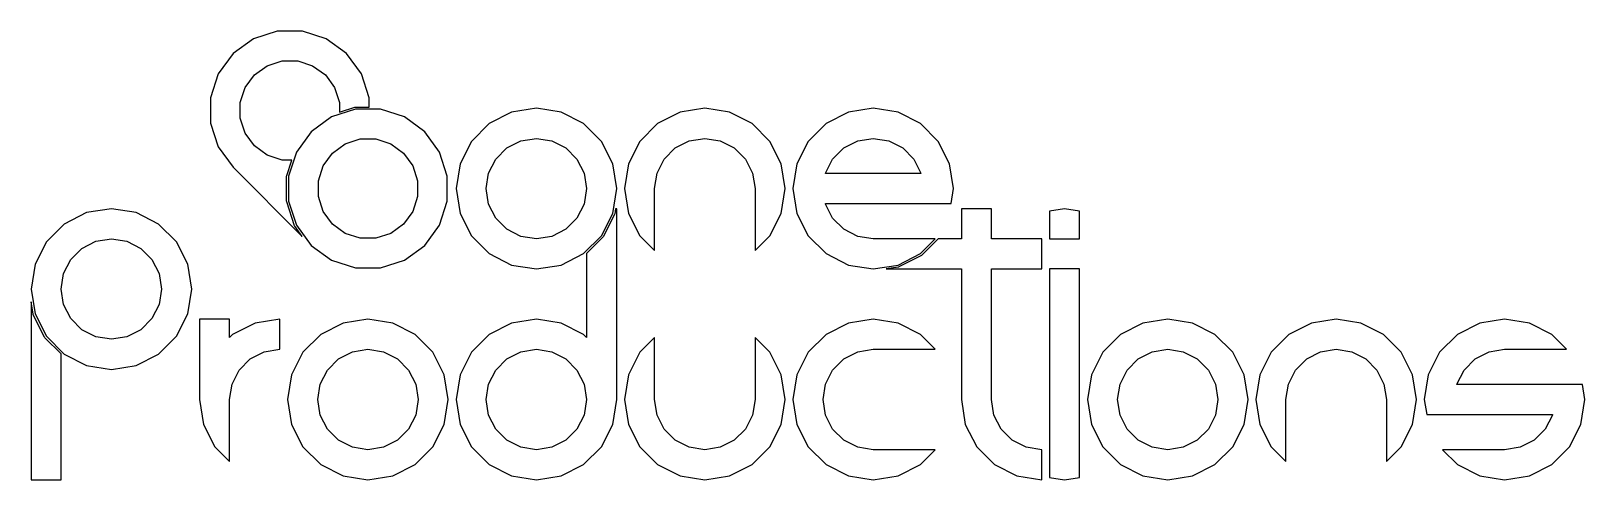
# Model space of a CAD drawing. Header units: metres. Extents: x -13 to 160, y -10 to 227.
# Drawn here: x -12.8 to 64.6, y -10.5 to 11.8 of the extents above.
import ezdxf

# ---------------------------------------------------------------- set-up
doc = ezdxf.new("R2010")
doc.units = ezdxf.units.M

msp = doc.modelspace()

# ---------------------------------------------------------------- linework, layer by layer
for p, q in [((-0.51482, 11.8398), (-1.70505, 11.4531)), ((0.73663, 11.8398), (-0.51482, 11.8398)), ((1.92686, 11.4531), (0.73663, 11.8398)), ((-1.70505, 11.4531), (-2.71751, 10.7175)), ((2.93933, 10.7175), (1.92686, 11.4531)), ((-2.71751, 10.7175), (-3.45309, 9.70505)), ((-1.65685, 9.65685), (-1.02406, 10.1166)), ((-1.02406, 10.1166), (-0.28017, 10.3583)), ((-0.28017, 10.3583), (0.502, 10.3583)), ((0.502, 10.3583), (1.24588, 10.1166)), ((1.24588, 10.1166), (1.87868, 9.65685)), ((3.67491, 9.70505), (2.93933, 10.7175)), ((-3.45309, 9.70505), (-3.83981, 8.51482)), ((-2.11659, 9.02406), (-1.65685, 9.65685)), ((1.87868, 9.65685), (2.33841, 9.02406)), ((4.06165, 8.51482), (3.67491, 9.70505)), ((-3.83981, 8.51482), (-3.83981, 7.26335)), ((-2.35829, 8.28017), (-2.11659, 9.02406)), ((2.33841, 9.02406), (2.58011, 8.28017)), ((4.06165, 8.05074), (4.06165, 8.51482)), ((-2.35829, 7.49799), (-2.35829, 8.28017)), ((3.37427, 7.95073), (2.18402, 7.564)), ((2.58011, 8.28017), (2.58011, 7.79784)), ((2.58011, 7.79784), (3.34335, 8.04584)), ((3.34335, 8.04584), (3.37427, 8.05074)), ((3.37427, 8.05074), (4.06165, 8.05074)), ((4.62572, 7.95073), (3.37427, 7.95073)), ((5.81596, 7.564), (4.62572, 7.95073)), ((11.153, 7.80421), (10.0379, 7.23605)), ((12.3891, 8), (11.153, 7.80421)), ((13.6251, 7.80421), (12.3891, 8)), ((14.7402, 7.23605), (13.6251, 7.80421)), ((19.5421, 7.80421), (18.427, 7.23605)), ((20.7782, 8), (19.5421, 7.80421)), ((22.0142, 7.80421), (20.7782, 8)), ((23.1293, 7.23605), (22.0142, 7.80421)), ((27.9312, 7.80421), (26.8161, 7.23605)), ((29.1673, 8), (27.9312, 7.80421)), ((30.4033, 7.80421), (29.1673, 8)), ((31.5184, 7.23605), (30.4033, 7.80421)), ((-3.83981, 7.26335), (-3.45309, 6.07312)), ((-2.11659, 6.7541), (-2.35829, 7.49799)), ((2.18402, 7.564), (1.17157, 6.82841)), ((6.82841, 6.82841), (5.81596, 7.564)), ((10.0379, 7.23605), (9.15303, 6.35114)), ((15.6251, 6.35114), (14.7402, 7.23605)), ((18.427, 7.23605), (17.5421, 6.35114)), ((24.0142, 6.35114), (23.1293, 7.23605)), ((26.8161, 7.23605), (25.9312, 6.35114)), ((32.4033, 6.35114), (31.5184, 7.23605)), ((-1.65685, 6.12131), (-2.11659, 6.7541)), ((1.17157, 6.82841), (0.43599, 5.81596)), ((2.23222, 5.76776), (2.86502, 6.22751)), ((2.86502, 6.22751), (3.6089, 6.46921)), ((3.6089, 6.46921), (4.39108, 6.46921)), ((4.39108, 6.46921), (5.13496, 6.22751)), ((5.13496, 6.22751), (5.76776, 5.76776)), ((7.564, 5.81596), (6.82841, 6.82841)), ((9.15303, 6.35114), (8.58487, 5.23605)), ((10.9196, 6.02254), (11.6165, 6.37764)), ((11.6165, 6.37764), (12.3891, 6.5)), ((12.3891, 6.5), (13.1616, 6.37764)), ((13.1616, 6.37764), (13.8585, 6.02254)), ((16.1933, 5.23605), (15.6251, 6.35114)), ((17.5421, 6.35114), (16.974, 5.23605)), ((19.3087, 6.02254), (20.0056, 6.37764)), ((20.0056, 6.37764), (20.7782, 6.5)), ((20.7782, 6.5), (21.5507, 6.37764)), ((21.5507, 6.37764), (22.2476, 6.02254)), ((24.5824, 5.23605), (24.0142, 6.35114)), ((25.9312, 6.35114), (25.363, 5.23605)), ((27.6978, 6.02254), (28.3947, 6.37764)), ((28.3947, 6.37764), (29.1673, 6.5)), ((29.1673, 6.5), (29.9398, 6.37764)), ((29.9398, 6.37764), (30.6367, 6.02254)), ((32.9715, 5.23605), (32.4033, 6.35114)), ((-3.45309, 6.07312), (-2.71751, 5.06065)), ((-1.02406, 5.66158), (-1.65685, 6.12131)), ((-0.28017, 5.41988), (-1.02406, 5.66158)), ((0.20215, 5.41988), (-0.28017, 5.41988)), ((-0.04584, 4.65663), (0.20215, 5.41988)), ((0.43599, 5.81596), (0.04926, 4.62572)), ((1.77248, 5.13496), (2.23222, 5.76776)), ((5.76776, 5.76776), (6.22751, 5.13496)), ((7.95073, 4.62572), (7.564, 5.81596)), ((10.0114, 4.77254), (10.3665, 5.46945)), ((10.3665, 5.46945), (10.9196, 6.02254)), ((13.8585, 6.02254), (14.4116, 5.46945)), ((14.4116, 5.46945), (14.7667, 4.77254)), ((18.4005, 4.77254), (18.7556, 5.46945)), ((18.7556, 5.46945), (19.3087, 6.02254)), ((22.2476, 6.02254), (22.8007, 5.46945)), ((22.8007, 5.46945), (23.1558, 4.77254)), ((26.7896, 4.77254), (27.1447, 5.46945)), ((27.1447, 5.46945), (27.6978, 6.02254)), ((30.6367, 6.02254), (31.1898, 5.46945)), ((31.1898, 5.46945), (31.5449, 4.77254)), ((-2.71751, 5.06065), (0.71957, 1.62355)), ((-0.05074, 4.62572), (-0.04584, 4.65663)), ((1.53078, 4.39108), (1.77248, 5.13496)), ((6.22751, 5.13496), (6.46921, 4.39108)), ((8.58487, 5.23605), (8.38908, 4)), ((9.88908, 4), (10.0114, 4.77254)), ((14.7667, 4.77254), (14.8891, 4)), ((16.3891, 4), (16.1933, 5.23605)), ((16.974, 5.23605), (16.7782, 4)), ((18.2782, 4), (18.4005, 4.77254)), ((23.1558, 4.77254), (23.2782, 4)), ((24.7782, 4), (24.5824, 5.23605)), ((25.363, 5.23605), (25.1673, 4)), ((26.786, 4.75), (26.7896, 4.77254)), ((31.5485, 4.75), (26.786, 4.75)), ((31.5449, 4.77254), (31.5485, 4.75)), ((33.1673, 4), (32.9715, 5.23605)), ((-0.05074, 3.37427), (-0.05074, 4.62572)), ((0.04926, 4.62572), (0.04926, 3.37427)), ((1.53078, 3.6089), (1.53078, 4.39108)), ((6.46921, 4.39108), (6.46921, 3.6089)), ((7.95073, 3.37427), (7.95073, 4.62572)), ((8.38908, 4), (8.58487, 2.76395)), ((10.0114, 3.22746), (9.88908, 4)), ((14.8891, 4), (14.7667, 3.22746)), ((16.1933, 2.76395), (16.3891, 4)), ((16.7782, 4), (16.974, 2.76395)), ((18.2782, 0.91281), (18.2782, 4)), ((23.2782, 4), (23.2782, 0.91281)), ((24.5824, 2.76395), (24.7782, 4)), ((25.1673, 4), (25.363, 2.76395)), ((33.0485, 3.25), (33.1673, 4)), ((-0.04584, 3.34335), (-0.05074, 3.37427)), ((0.34088, 2.15312), (-0.04584, 3.34335)), ((0.04926, 3.37427), (0.43599, 2.18402)), ((1.77248, 2.86502), (1.53078, 3.6089)), ((6.46921, 3.6089), (6.22751, 2.86502)), ((7.564, 2.18402), (7.95073, 3.37427)), ((10.3665, 2.53055), (10.0114, 3.22746)), ((14.7667, 3.22746), (14.4116, 2.53055)), ((26.7896, 3.22746), (26.786, 3.25)), ((26.786, 3.25), (33.0485, 3.25)), ((27.1447, 2.53055), (26.7896, 3.22746)), ((-10.0142, 2.80421), (-11.1293, 2.23605)), ((-8.77817, 3), (-10.0142, 2.80421)), ((-7.54211, 2.80421), (-8.77817, 3)), ((-6.42703, 2.23605), (-7.54211, 2.80421)), ((2.23222, 2.23222), (1.77248, 2.86502)), ((6.22751, 2.86502), (5.76776, 2.23222)), ((8.58487, 2.76395), (9.15303, 1.64886)), ((10.9196, 1.97746), (10.3665, 2.53055)), ((14.4116, 2.53055), (13.8585, 1.97746)), ((15.6251, 1.64886), (16.1933, 2.76395)), ((16.2824, 2.71855), (15.7142, 1.60347)), ((16.2921, 2.74831), (16.2824, 2.71855)), ((16.3319, 3), (16.2921, 2.74831)), ((16.3891, 3), (16.3319, 3)), ((16.3891, -6.5), (16.3891, 3)), ((16.974, 2.76395), (17.5421, 1.64886)), ((24.0142, 1.64886), (24.5824, 2.76395)), ((25.363, 2.76395), (25.9312, 1.64886)), ((27.6978, 1.97746), (27.1447, 2.53055)), ((35.0563, 3), (33.5563, 3)), ((33.5563, 3), (33.5563, 1.5)), ((35.0563, 1.5), (35.0563, 3)), ((38.6954, 3), (37.9454, 2.88121)), ((37.9454, 2.88121), (37.9454, 1.5)), ((39.4454, 2.88121), (38.6954, 3)), ((39.4454, 1.5), (39.4454, 2.88121)), ((-11.1293, 2.23605), (-12.0142, 1.35114)), ((-5.54211, 1.35114), (-6.42703, 2.23605)), ((0.35509, 2.12524), (0.34088, 2.15312)), ((0.71957, 1.62355), (0.35509, 2.12524)), ((0.43599, 2.18402), (1.17157, 1.17157)), ((2.86502, 1.77248), (2.23222, 2.23222)), ((3.6089, 1.53078), (2.86502, 1.77248)), ((5.13496, 1.77248), (4.39108, 1.53078)), ((5.76776, 2.23222), (5.13496, 1.77248)), ((6.82841, 1.17157), (7.564, 2.18402)), ((9.15303, 1.64886), (10.0379, 0.76395)), ((11.6165, 1.62236), (10.9196, 1.97746)), ((12.3891, 1.5), (11.6165, 1.62236)), ((13.1616, 1.62236), (12.3891, 1.5)), ((13.8585, 1.97746), (13.1616, 1.62236)), ((14.7402, 0.76395), (15.6251, 1.64886)), ((15.6958, 1.57816), (14.8891, 0.77139)), ((15.7142, 1.60347), (15.6958, 1.57816)), ((17.5421, 1.64886), (18.2782, 0.91281)), ((23.2782, 0.91281), (24.0142, 1.64886)), ((25.9312, 1.64886), (26.8161, 0.76395)), ((28.3947, 1.62236), (27.6978, 1.97746)), ((29.1673, 1.5), (28.3947, 1.62236)), ((-12.0142, 1.35114), (-12.5824, 0.23605)), ((-10.8007, 0.46945), (-10.2476, 1.02254)), ((-10.2476, 1.02254), (-9.5507, 1.37764)), ((-9.5507, 1.37764), (-8.77817, 1.5)), ((-8.77817, 1.5), (-8.00563, 1.37764)), ((-8.00563, 1.37764), (-7.30872, 1.02254)), ((-7.30872, 1.02254), (-6.75563, 0.46945)), ((-4.97395, 0.23605), (-5.54211, 1.35114)), ((1.17157, 1.17157), (2.18402, 0.43599)), ((4.39108, 1.53078), (3.6089, 1.53078)), ((5.81596, 0.43599), (6.82841, 1.17157)), ((32.2544, 1.5), (29.1673, 1.5)), ((31.5184, 0.76395), (32.2544, 1.5)), ((32.3959, 1.5), (31.5891, 0.69324)), ((33.5563, 1.5), (32.3959, 1.5)), ((37.5563, 1.5), (35.0563, 1.5)), ((37.5563, 0), (37.5563, 1.5)), ((37.9454, 1.5), (39.4454, 1.5)), ((-12.5824, 0.23605), (-12.7782, -1)), ((-11.1558, -0.22746), (-10.8007, 0.46945)), ((-6.75563, 0.46945), (-6.40053, -0.22746)), ((-4.77817, -1), (-4.97395, 0.23605)), ((2.18402, 0.43599), (3.37427, 0.04926)), ((3.37427, 0.04926), (4.62572, 0.04926)), ((4.62572, 0.04926), (5.81596, 0.43599)), ((10.0379, 0.76395), (11.153, 0.19579)), ((11.153, 0.19579), (12.3891, 0)), ((12.3891, 0), (13.6251, 0.19579)), ((13.6251, 0.19579), (14.7402, 0.76395)), ((14.8891, 0.77139), (14.8891, -3.41281)), ((26.8161, 0.76395), (27.9312, 0.19579)), ((27.9312, 0.19579), (29.1673, 0)), ((29.1673, 0), (30.4033, 0.19579)), ((30.4189, 0.09702), (29.8065, 0)), ((29.8065, 0), (33.5563, 0)), ((30.4033, 0.19579), (31.5184, 0.76395)), ((30.4487, 0.10669), (30.4189, 0.09702)), ((31.5638, 0.67485), (30.4487, 0.10669)), ((31.5891, 0.69324), (31.5638, 0.67485)), ((33.5563, 0), (33.5563, -6.5)), ((35.0563, -6.5), (35.0563, 0)), ((35.0563, 0), (37.5563, 0)), ((39.4454, 0), (37.9454, 0)), ((37.9454, 0), (37.9454, -10.3812)), ((39.4454, -10.3812), (39.4454, 0)), ((-11.2782, -1), (-11.1558, -0.22746)), ((-6.40053, -0.22746), (-6.27817, -1)), ((-12.7782, -1), (-12.5824, -2.23605)), ((-11.1558, -1.77254), (-11.2782, -1)), ((-6.27817, -1), (-6.40053, -1.77254)), ((-4.97395, -2.23605), (-4.77817, -1)), ((-12.6812, -2.25169), (-12.7782, -1.63921)), ((-12.7782, -1.63921), (-12.7782, -10.5)), ((-12.6715, -2.28145), (-12.6812, -2.25169)), ((-12.1033, -3.39653), (-12.6715, -2.28145)), ((-12.5824, -2.23605), (-12.0142, -3.35114)), ((-10.8007, -2.46945), (-11.1558, -1.77254)), ((-6.40053, -1.77254), (-6.75563, -2.46945)), ((-5.54211, -3.35114), (-4.97395, -2.23605)), ((-10.2476, -3.02254), (-10.8007, -2.46945)), ((-9.5507, -3.37764), (-10.2476, -3.02254)), ((-7.30872, -3.02254), (-8.00563, -3.37764)), ((-6.75563, -2.46945), (-7.30872, -3.02254)), ((-2.88908, -2.5), (-4.38908, -2.5)), ((-4.38908, -2.5), (-4.38908, -6.5)), ((-2.88908, -3.41281), (-2.88908, -2.5)), ((-1.62514, -2.69579), (-2.74022, -3.26395)), ((-0.38908, -2.5), (-1.62514, -2.69579)), ((-0.38908, -4), (-0.38908, -2.5)), ((2.76393, -2.69579), (1.64885, -3.26395)), ((3.99998, -2.5), (2.76393, -2.69579)), ((5.23604, -2.69579), (3.99998, -2.5)), ((6.35112, -3.26395), (5.23604, -2.69579)), ((11.153, -2.69579), (10.0379, -3.26395)), ((12.3891, -2.5), (11.153, -2.69579)), ((13.6251, -2.69579), (12.3891, -2.5)), ((14.7402, -3.26395), (13.6251, -2.69579)), ((27.9312, -2.69579), (26.8161, -3.26395)), ((29.1673, -2.5), (27.9312, -2.69579)), ((30.4033, -2.69579), (29.1673, -2.5)), ((31.5184, -3.26395), (30.4033, -2.69579)), ((42.5984, -2.69579), (41.4834, -3.26395)), ((43.8345, -2.5), (42.5984, -2.69579)), ((45.0706, -2.69579), (43.8345, -2.5)), ((46.1856, -3.26395), (45.0706, -2.69579)), ((50.9875, -2.69579), (49.8725, -3.26395)), ((52.2236, -2.5), (50.9875, -2.69579)), ((53.4597, -2.69579), (52.2236, -2.5)), ((54.5747, -3.26395), (53.4597, -2.69579)), ((59.3766, -2.69579), (58.2616, -3.26395)), ((60.6127, -2.5), (59.3766, -2.69579)), ((61.8487, -2.69579), (60.6127, -2.5)), ((62.9638, -3.26395), (61.8487, -2.69579)), ((-12.0849, -3.42184), (-12.1033, -3.39653)), ((-11.2782, -4.22861), (-12.0849, -3.42184)), ((-12.0142, -3.35114), (-11.1293, -4.23605)), ((-8.77817, -3.5), (-9.5507, -3.37764)), ((-8.00563, -3.37764), (-8.77817, -3.5)), ((-6.42703, -4.23605), (-5.54211, -3.35114)), ((-2.74022, -3.26395), (-2.88908, -3.41281)), ((1.64885, -3.26395), (0.76393, -4.14886)), ((7.23604, -4.14886), (6.35112, -3.26395)), ((10.0379, -3.26395), (9.15302, -4.14886)), ((14.8891, -3.41281), (14.7402, -3.26395)), ((18.2782, -3.41281), (17.5421, -4.14886)), ((18.2782, -6.5), (18.2782, -3.41281)), ((24.0142, -4.14886), (23.2782, -3.41281)), ((23.2782, -3.41281), (23.2782, -6.5)), ((26.8161, -3.26395), (25.9312, -4.14886)), ((32.2544, -4), (31.5184, -3.26395)), ((41.4834, -3.26395), (40.5984, -4.14886)), ((47.0706, -4.14886), (46.1856, -3.26395)), ((49.8725, -3.26395), (48.9875, -4.14886)), ((55.4597, -4.14886), (54.5747, -3.26395)), ((58.2616, -3.26395), (57.3766, -4.14886)), ((63.6999, -4), (62.9638, -3.26395)), ((-11.2782, -10.5), (-11.2782, -4.22861)), ((-11.1293, -4.23605), (-10.0142, -4.80421)), ((-7.54211, -4.80421), (-6.42703, -4.23605)), ((-2.41162, -5.03055), (-1.85854, -4.47746)), ((-1.85854, -4.47746), (-1.16162, -4.12236)), ((-1.16162, -4.12236), (-0.38908, -4)), ((0.76393, -4.14886), (0.19577, -5.26395)), ((1.97745, -5.03055), (2.53053, -4.47746)), ((2.53053, -4.47746), (3.22745, -4.12236)), ((3.22745, -4.12236), (3.99998, -4)), ((3.99998, -4), (4.77252, -4.12236)), ((4.77252, -4.12236), (5.46944, -4.47746)), ((5.46944, -4.47746), (6.02252, -5.03055)), ((7.8042, -5.26395), (7.23604, -4.14886)), ((9.15302, -4.14886), (8.58485, -5.26395)), ((10.3665, -5.03055), (10.9196, -4.47746)), ((10.9196, -4.47746), (11.6165, -4.12236)), ((11.6165, -4.12236), (12.3891, -4)), ((12.3891, -4), (13.1616, -4.12236)), ((13.1616, -4.12236), (13.8585, -4.47746)), ((13.8585, -4.47746), (14.4116, -5.03055)), ((17.5421, -4.14886), (16.9739, -5.26395)), ((24.5824, -5.26395), (24.0142, -4.14886)), ((25.9312, -4.14886), (25.363, -5.26395)), ((27.1447, -5.03055), (27.6978, -4.47746)), ((27.6978, -4.47746), (28.3947, -4.12236)), ((28.3947, -4.12236), (29.1673, -4)), ((29.1673, -4), (32.2544, -4)), ((40.5984, -4.14886), (40.0303, -5.26395)), ((41.812, -5.03055), (42.3651, -4.47746)), ((42.3651, -4.47746), (43.062, -4.12236)), ((43.062, -4.12236), (43.8345, -4)), ((43.8345, -4), (44.607, -4.12236)), ((44.607, -4.12236), (45.304, -4.47746)), ((45.304, -4.47746), (45.857, -5.03055)), ((47.6387, -5.26395), (47.0706, -4.14886)), ((48.9875, -4.14886), (48.4194, -5.26395)), ((50.2011, -5.03055), (50.7542, -4.47746)), ((50.7542, -4.47746), (51.4511, -4.12236)), ((51.4511, -4.12236), (52.2236, -4)), ((52.2236, -4), (52.9961, -4.12236)), ((52.9961, -4.12236), (53.6931, -4.47746)), ((53.6931, -4.47746), (54.2461, -5.03055)), ((56.0278, -5.26395), (55.4597, -4.14886)), ((57.3766, -4.14886), (56.8085, -5.26395)), ((58.5901, -5.03055), (59.1432, -4.47746)), ((59.1432, -4.47746), (59.8401, -4.12236)), ((59.8401, -4.12236), (60.6127, -4)), ((60.6127, -4), (63.6999, -4)), ((-10.0142, -4.80421), (-8.77817, -5)), ((-8.77817, -5), (-7.54211, -4.80421)), ((-2.76672, -5.72746), (-2.41162, -5.03055)), ((0.19577, -5.26395), (0, -6.5)), ((1.62234, -5.72746), (1.97745, -5.03055)), ((6.02252, -5.03055), (6.37762, -5.72746)), ((7.99998, -6.5), (7.8042, -5.26395)), ((8.58485, -5.26395), (8.38907, -6.5)), ((10.0114, -5.72746), (10.3665, -5.03055)), ((14.4116, -5.03055), (14.7667, -5.72746)), ((16.9739, -5.26395), (16.7782, -6.5)), ((24.7782, -6.5), (24.5824, -5.26395)), ((25.363, -5.26395), (25.1673, -6.5)), ((26.7896, -5.72746), (27.1447, -5.03055)), ((40.0303, -5.26395), (39.8345, -6.5)), ((41.4569, -5.72746), (41.812, -5.03055)), ((45.857, -5.03055), (46.2121, -5.72746)), ((47.8345, -6.5), (47.6387, -5.26395)), ((48.4194, -5.26395), (48.2236, -6.5)), ((49.846, -5.72746), (50.2011, -5.03055)), ((54.2461, -5.03055), (54.6012, -5.72746)), ((56.2236, -6.5), (56.0278, -5.26395)), ((56.8085, -5.26395), (56.6127, -6.5)), ((58.235, -5.72746), (58.5901, -5.03055)), ((-2.88908, -6.5), (-2.76672, -5.72746)), ((1.49998, -6.5), (1.62234, -5.72746)), ((6.37762, -5.72746), (6.49998, -6.5)), ((9.88907, -6.5), (10.0114, -5.72746)), ((14.7667, -5.72746), (14.8891, -6.5)), ((26.6673, -6.5), (26.7896, -5.72746)), ((41.3345, -6.5), (41.4569, -5.72746)), ((46.2121, -5.72746), (46.3345, -6.5)), ((49.7236, -6.5), (49.846, -5.72746)), ((54.6012, -5.72746), (54.7236, -6.5)), ((58.2315, -5.75), (58.235, -5.72746)), ((64.4939, -5.75), (58.2315, -5.75)), ((64.6127, -6.5), (64.4939, -5.75)), ((-4.38908, -6.5), (-4.1933, -7.73605)), ((-2.88908, -9.58719), (-2.88908, -6.5)), ((0, -6.5), (0.19577, -7.73605)), ((1.62234, -7.27254), (1.49998, -6.5)), ((6.49998, -6.5), (6.37762, -7.27254)), ((7.8042, -7.73605), (7.99998, -6.5)), ((8.38907, -6.5), (8.58485, -7.73605)), ((10.0114, -7.27254), (9.88907, -6.5)), ((14.8891, -6.5), (14.7667, -7.27254)), ((16.1933, -7.73605), (16.3891, -6.5)), ((16.7782, -6.5), (16.9739, -7.73605)), ((18.4005, -7.27254), (18.2782, -6.5)), ((23.2782, -6.5), (23.1558, -7.27254)), ((24.5824, -7.73605), (24.7782, -6.5)), ((25.1673, -6.5), (25.363, -7.73605)), ((26.7896, -7.27254), (26.6673, -6.5)), ((33.5563, -6.5), (33.7521, -7.73605)), ((35.1787, -7.27254), (35.0563, -6.5)), ((39.8345, -6.5), (40.0303, -7.73605)), ((41.4569, -7.27254), (41.3345, -6.5)), ((46.3345, -6.5), (46.2121, -7.27254)), ((47.6387, -7.73605), (47.8345, -6.5)), ((48.2236, -6.5), (48.4194, -7.73605)), ((49.7236, -9.58719), (49.7236, -6.5)), ((54.7236, -6.5), (54.7236, -9.58719)), ((56.0278, -7.73605), (56.2236, -6.5)), ((56.6127, -6.5), (56.7315, -7.25)), ((64.4169, -7.73605), (64.6127, -6.5)), ((-4.1933, -7.73605), (-3.62514, -8.85114)), ((0.19577, -7.73605), (0.76393, -8.85114)), ((1.97745, -7.96945), (1.62234, -7.27254)), ((6.37762, -7.27254), (6.02252, -7.96945)), ((7.23604, -8.85114), (7.8042, -7.73605)), ((8.58485, -7.73605), (9.15302, -8.85114)), ((10.3665, -7.96945), (10.0114, -7.27254)), ((14.7667, -7.27254), (14.4116, -7.96945)), ((15.6251, -8.85114), (16.1933, -7.73605)), ((16.9739, -7.73605), (17.5421, -8.85114)), ((18.7556, -7.96945), (18.4005, -7.27254)), ((23.1558, -7.27254), (22.8007, -7.96945)), ((24.0142, -8.85114), (24.5824, -7.73605)), ((25.363, -7.73605), (25.9312, -8.85114)), ((27.1447, -7.96945), (26.7896, -7.27254)), ((33.7521, -7.73605), (34.3203, -8.85114)), ((35.5338, -7.96945), (35.1787, -7.27254)), ((40.0303, -7.73605), (40.5984, -8.85114)), ((41.812, -7.96945), (41.4569, -7.27254)), ((46.2121, -7.27254), (45.857, -7.96945)), ((47.0706, -8.85114), (47.6387, -7.73605)), ((48.4194, -7.73605), (48.9875, -8.85114)), ((55.4597, -8.85114), (56.0278, -7.73605)), ((56.7315, -7.25), (62.9939, -7.25)), ((62.9903, -7.27254), (62.6352, -7.96945)), ((62.9939, -7.25), (62.9903, -7.27254)), ((63.8487, -8.85114), (64.4169, -7.73605)), ((2.53053, -8.52254), (1.97745, -7.96945)), ((6.02252, -7.96945), (5.46944, -8.52254)), ((10.9196, -8.52254), (10.3665, -7.96945)), ((14.4116, -7.96945), (13.8585, -8.52254)), ((19.3087, -8.52254), (18.7556, -7.96945)), ((22.8007, -7.96945), (22.2476, -8.52254)), ((27.6978, -8.52254), (27.1447, -7.96945)), ((36.0869, -8.52254), (35.5338, -7.96945)), ((42.3651, -8.52254), (41.812, -7.96945)), ((45.857, -7.96945), (45.304, -8.52254)), ((62.6352, -7.96945), (62.0821, -8.52254)), ((-3.62514, -8.85114), (-2.88908, -9.58719)), ((0.76393, -8.85114), (1.64885, -9.73605)), ((3.22745, -8.87764), (2.53053, -8.52254)), ((3.99998, -9), (3.22745, -8.87764)), ((4.77252, -8.87764), (3.99998, -9)), ((5.46944, -8.52254), (4.77252, -8.87764)), ((6.35112, -9.73605), (7.23604, -8.85114)), ((9.15302, -8.85114), (10.0379, -9.73605)), ((11.6165, -8.87764), (10.9196, -8.52254)), ((12.3891, -9), (11.6165, -8.87764)), ((13.1616, -8.87764), (12.3891, -9)), ((13.8585, -8.52254), (13.1616, -8.87764)), ((14.7402, -9.73605), (15.6251, -8.85114)), ((17.5421, -8.85114), (18.427, -9.73605)), ((20.0056, -8.87764), (19.3087, -8.52254)), ((20.7782, -9), (20.0056, -8.87764)), ((21.5507, -8.87764), (20.7782, -9)), ((22.2476, -8.52254), (21.5507, -8.87764)), ((23.1293, -9.73605), (24.0142, -8.85114)), ((25.9312, -8.85114), (26.8161, -9.73605)), ((28.3947, -8.87764), (27.6978, -8.52254)), ((29.1673, -9), (28.3947, -8.87764)), ((32.2544, -9), (29.1673, -9)), ((31.5184, -9.73605), (32.2544, -9)), ((34.3203, -8.85114), (35.2052, -9.73605)), ((36.7838, -8.87764), (36.0869, -8.52254)), ((37.5563, -9), (36.7838, -8.87764)), ((37.5563, -10.5), (37.5563, -9)), ((40.5984, -8.85114), (41.4834, -9.73605)), ((43.062, -8.87764), (42.3651, -8.52254)), ((43.8345, -9), (43.062, -8.87764)), ((44.607, -8.87764), (43.8345, -9)), ((45.304, -8.52254), (44.607, -8.87764)), ((46.1856, -9.73605), (47.0706, -8.85114)), ((48.9875, -8.85114), (49.7236, -9.58719)), ((54.7236, -9.58719), (55.4597, -8.85114)), ((60.6127, -9), (57.5255, -9)), ((57.5255, -9), (58.2616, -9.73605)), ((61.3852, -8.87764), (60.6127, -9)), ((62.0821, -8.52254), (61.3852, -8.87764)), ((62.9638, -9.73605), (63.8487, -8.85114)), ((1.64885, -9.73605), (2.76393, -10.3042)), ((5.23604, -10.3042), (6.35112, -9.73605)), ((10.0379, -9.73605), (11.153, -10.3042)), ((13.6251, -10.3042), (14.7402, -9.73605)), ((18.427, -9.73605), (19.5421, -10.3042)), ((22.0142, -10.3042), (23.1293, -9.73605)), ((26.8161, -9.73605), (27.9312, -10.3042)), ((30.4033, -10.3042), (31.5184, -9.73605)), ((35.2052, -9.73605), (36.3203, -10.3042)), ((41.4834, -9.73605), (42.5984, -10.3042)), ((45.0706, -10.3042), (46.1856, -9.73605)), ((58.2616, -9.73605), (59.3766, -10.3042)), ((61.8487, -10.3042), (62.9638, -9.73605)), ((-12.7782, -10.5), (-11.2782, -10.5)), ((2.76393, -10.3042), (3.99998, -10.5)), ((3.99998, -10.5), (5.23604, -10.3042)), ((11.153, -10.3042), (12.3891, -10.5)), ((12.3891, -10.5), (13.6251, -10.3042)), ((19.5421, -10.3042), (20.7782, -10.5)), ((20.7782, -10.5), (22.0142, -10.3042)), ((27.9312, -10.3042), (29.1673, -10.5)), ((29.1673, -10.5), (30.4033, -10.3042)), ((36.3203, -10.3042), (37.5563, -10.5)), ((37.9454, -10.3812), (38.6954, -10.5)), ((38.6954, -10.5), (39.4454, -10.3812)), ((42.5984, -10.3042), (43.8345, -10.5)), ((43.8345, -10.5), (45.0706, -10.3042)), ((59.3766, -10.3042), (60.6127, -10.5)), ((60.6127, -10.5), (61.8487, -10.3042))]:
    msp.add_line(p, q)

doc.saveas('drawing.dxf')
